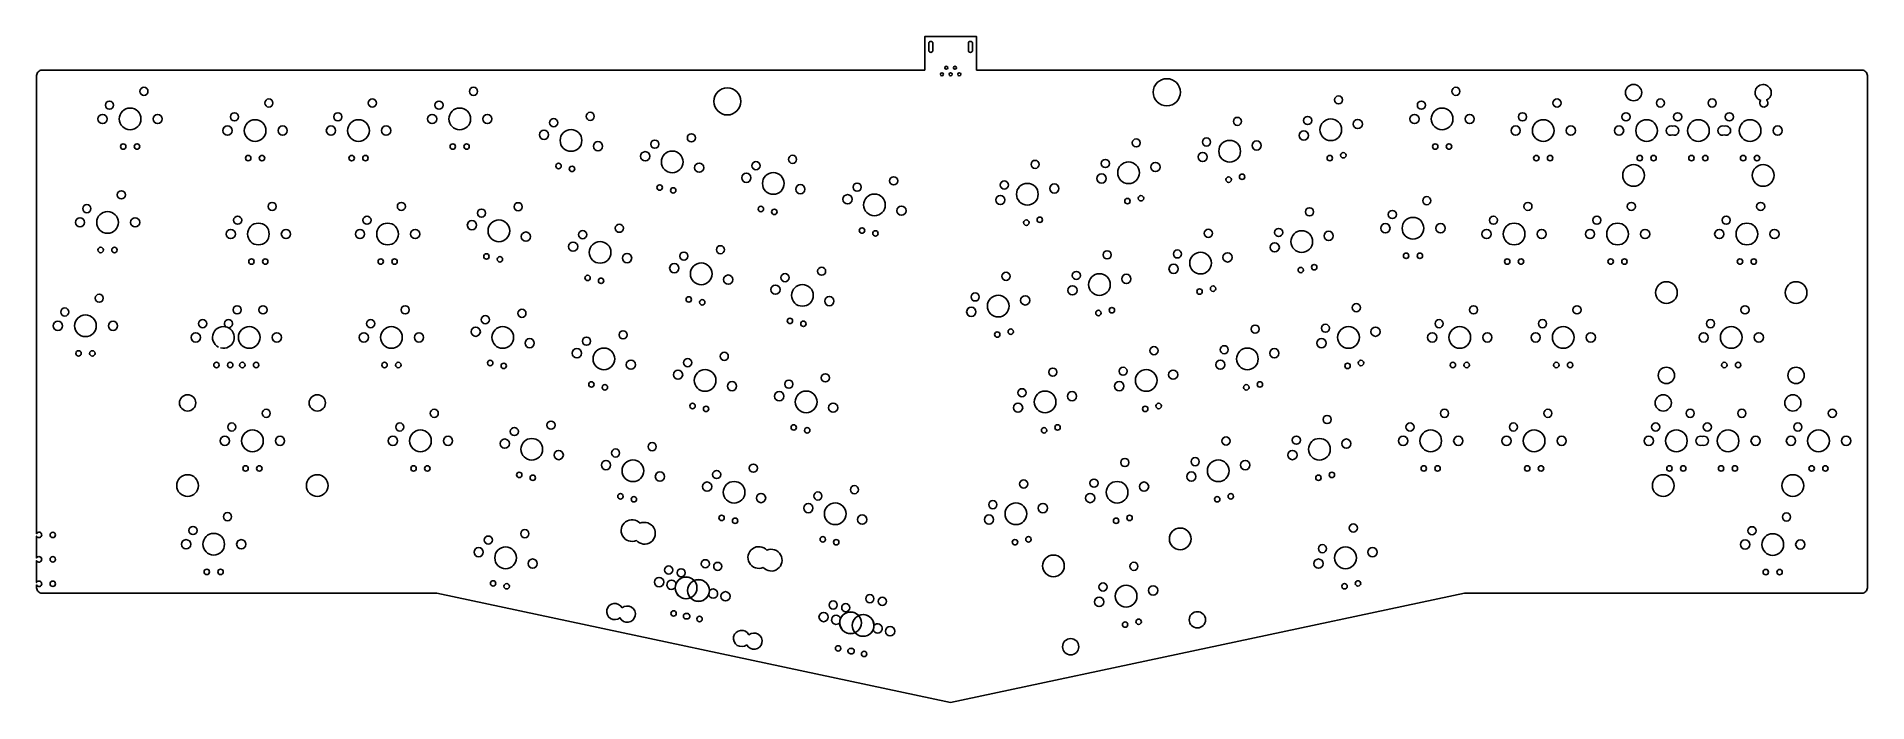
# Model space of a CAD drawing. Extents: x 23 to 360, y 17 to 139.
import ezdxf

# ---------------------------------------------------------------- set-up
doc = ezdxf.new("R2010")
doc.units = 0
doc.layers.get('0').update_dxf_attribs({"color": 3, "linetype": 'CONTINUOUS'})

msp = doc.modelspace()

# ---------------------------------------------------------------- linework, layer by layer
at = {"color": 2, "linetype": 'CONTINUOUS'}
for points in [[(358.82, 36.83, 0.414214), (359.82, 37.83), (359.82, 132.17, 0.414214), (358.82, 133.17), (195.73, 133.17), (195.73, 139.34), (186.18, 139.34), (186.18, 133.17), (23.58, 133.17, 0.414214), (22.58, 132.17), (22.58, 47.77, -4.358899), (22.58, 47.33), (22.58, 43.27, -4.358899), (22.58, 42.83), (22.58, 38.77, -4.358899), (22.58, 38.33), (22.58, 37.83, 0.414214), (23.58, 36.83), (96.28, 36.83), (190.95, 16.7), (285.63, 36.83)], [(186.92, 136.81, 1), (187.68, 136.81), (187.68, 138.09, 1), (186.92, 138.09)], [(194.22, 136.81, 1), (194.98, 136.81), (194.98, 138.09, 1), (194.22, 138.09)], [(340.18, 127.59, 2.328507), (341.26, 127.66, 5.328254)], [(323.93, 121.24, 1.480705), (323.93, 122.82, 1.480705)], [(333.45, 122.82, 1.480705), (333.45, 121.24, 1.480705)], [(329.39, 64.09, 1.480705), (329.39, 65.67, 1.480705)], [(133.74, 49.69, 1.956988), (133.06, 46.52, 1.956988)], [(156.42, 41.56, 1.956988), (157.1, 44.73, 1.956988)], [(146.51, 37.26, 0.550014), (143.71, 39.14, 0.552396), (140.37, 38.56, 4.480124), (140.22, 37.85, 0.550014), (143.03, 35.97, 0.552396), (146.36, 36.55, 4.480124)], [(130.43, 34.11, 2.853247), (130.04, 32.28, 2.853247)], [(142.4, 33.07, 1.220216), (142.22, 32.1, 1.220216)], [(174.01, 32.69, 0.547978), (170.68, 32.15, 4.058146), (170.52, 31.38, 0.547978), (173.34, 29.54, 0.547978), (176.67, 30.07, 4.058146), (176.83, 30.85, 0.547978)], [(153.39, 27.32, 2.853247), (153.79, 29.15, 2.853247)], [(172.52, 25.66, 1.191329), (172.72, 26.63, 1.191329)]]:
    msp.add_lwpolyline(points, format="xyb", close=True, dxfattribs=at)
for centre, radius in [((189.35, 132.4), 0.275), ((190.15, 133.6), 0.275), ((190.95, 132.4), 0.275), ((191.75, 133.6), 0.275), ((192.55, 132.4), 0.275), ((230.77, 129.09), 2.5), ((42.35, 129.25), 0.75), ((103.06, 129.25), 0.75), ((149.82, 127.41), 2.5), ((262.41, 127.68), 0.75), ((284.02, 129.25), 0.75), ((316.75, 129.02), 1.5), ((34.73, 124.17), 0.85), ((36, 126.71), 0.75), ((39.81, 124.17), 2), ((44.89, 124.17), 0.85), ((59.02, 124.57), 0.75), ((65.37, 127.11), 0.75), ((78.07, 124.57), 0.75), ((84.42, 127.11), 0.75), ((95.44, 124.17), 0.85), ((96.71, 126.71), 0.75), ((100.52, 124.17), 2), ((105.6, 124.17), 0.85), ((124.56, 124.65), 0.75), ((276.4, 124.17), 0.85), ((277.67, 126.71), 0.75), ((281.48, 124.17), 2), ((286.56, 124.17), 0.85), ((296.3, 124.57), 0.75), ((302.65, 127.11), 0.75), ((315.35, 124.57), 0.75), ((321.7, 127.11), 0.75), ((324.88, 124.57), 0.75), ((331.23, 127.11), 0.75), ((334.4, 124.57), 0.75), ((57.75, 122.03), 0.85), ((62.83, 122.03), 2), ((67.91, 122.03), 0.85), ((76.8, 122.03), 0.85), ((81.88, 122.03), 2), ((86.96, 122.03), 0.85), ((116.05, 121.26), 0.85), ((117.82, 123.48), 0.75), ((121.02, 120.21), 2), ((143.2, 120.69), 0.75), ((243.78, 123.72), 0.75), ((256.01, 121.13), 0.85), ((256.73, 123.88), 0.75), ((260.98, 122.19), 2), ((265.95, 123.24), 0.85), ((295.03, 122.03), 0.85), ((300.11, 122.03), 2), ((305.19, 122.03), 0.85), ((314.08, 122.03), 0.85), ((319.16, 122.03), 2), ((328.69, 122.03), 2), ((338.21, 122.03), 2), ((343.29, 122.03), 0.85), ((38.54, 119.09), 0.5), ((41.08, 119.09), 0.5), ((99.25, 119.09), 0.5), ((101.79, 119.09), 0.5), ((125.99, 119.15), 0.85), ((134.69, 117.3), 0.85), ((136.46, 119.52), 0.75), ((139.66, 116.25), 2), ((225.14, 119.76), 0.75), ((238.09, 119.92), 0.75), ((242.35, 118.23), 2), ((247.32, 119.28), 0.85), ((280.21, 119.09), 0.5), ((282.75, 119.09), 0.5), ((61.56, 116.95), 0.5), ((64.1, 116.95), 0.5), ((80.61, 116.95), 0.5), ((83.15, 116.95), 0.5), ((118.72, 115.5), 0.5), ((121.21, 114.97), 0.5), ((144.63, 115.19), 0.85), ((155.09, 115.56), 0.75), ((161.83, 116.73), 0.75), ((206.51, 115.8), 0.75), ((219.46, 115.96), 0.75), ((223.72, 114.27), 2), ((228.68, 115.32), 0.85), ((237.38, 117.17), 0.85), ((260.8, 116.95), 0.5), ((263.28, 117.48), 0.5), ((298.84, 116.95), 0.5), ((301.38, 116.95), 0.5), ((316.75, 113.78), 2), ((317.89, 116.95), 0.5), ((320.43, 116.95), 0.5), ((327.42, 116.95), 0.5), ((329.96, 116.95), 0.5), ((336.94, 116.95), 0.5), ((340.62, 113.78), 2), ((339.48, 116.95), 0.5), ((137.36, 111.54), 0.5), ((139.84, 111.01), 0.5), ((153.32, 113.34), 0.85), ((158.29, 112.29), 2), ((163.26, 111.23), 0.85), ((173.73, 111.6), 0.75), ((180.46, 112.77), 0.75), ((200.83, 112), 0.75), ((205.08, 110.31), 2), ((210.05, 111.36), 0.85), ((218.75, 113.21), 0.85), ((242.16, 112.99), 0.5), ((244.65, 113.52), 0.5), ((31.84, 107.66), 0.75), ((38.19, 110.2), 0.75), ((65.97, 108.06), 0.75), ((89.78, 108.06), 0.75), ((111.28, 108), 0.75), ((155.99, 107.58), 0.5), ((171.96, 109.38), 0.85), ((176.92, 108.33), 2), ((181.89, 107.27), 0.85), ((200.11, 109.25), 0.85), ((223.53, 109.03), 0.5), ((226.01, 109.56), 0.5), ((278.66, 109.12), 0.75), ((297.29, 108.06), 0.75), ((316.34, 108.06), 0.75), ((340.16, 108.06), 0.75), ((30.57, 105.12), 0.85), ((35.65, 105.12), 2), ((40.73, 105.12), 0.85), ((59.62, 105.52), 0.75), ((63.43, 102.98), 2), ((83.43, 105.52), 0.75), ((87.24, 102.98), 2), ((102.77, 104.61), 0.85), ((104.54, 106.83), 0.75), ((107.74, 103.56), 2), ((129.92, 104.04), 0.75), ((158.48, 107.05), 0.5), ((204.9, 105.07), 0.5), ((207.38, 105.6), 0.5), ((257.05, 107.07), 0.75), ((271.04, 104.04), 0.85), ((272.31, 106.58), 0.75), ((276.12, 104.04), 2), ((281.2, 104.04), 0.85), ((290.94, 105.52), 0.75), ((294.75, 102.98), 2), ((309.99, 105.52), 0.75), ((313.8, 102.98), 2), ((333.81, 105.52), 0.75), ((337.62, 102.98), 2), ((58.35, 102.98), 0.85), ((68.51, 102.98), 0.85), ((82.16, 102.98), 0.85), ((92.32, 102.98), 0.85), ((112.71, 102.5), 0.85), ((121.41, 100.65), 0.85), ((123.18, 102.87), 0.75), ((126.38, 99.6), 2), ((174.63, 103.62), 0.5), ((177.11, 103.09), 0.5), ((238.42, 103.11), 0.75), ((250.65, 100.52), 0.85), ((251.37, 103.27), 0.75), ((255.62, 101.58), 2), ((260.59, 102.63), 0.85), ((289.67, 102.98), 0.85), ((299.83, 102.98), 0.85), ((308.72, 102.98), 0.85), ((318.88, 102.98), 0.85), ((332.54, 102.98), 0.85), ((342.7, 102.98), 0.85), ((34.38, 100.04), 0.5), ((36.92, 100.04), 0.5), ((62.16, 97.9), 0.5), ((64.7, 97.9), 0.5), ((85.97, 97.9), 0.5), ((88.51, 97.9), 0.5), ((105.44, 98.85), 0.5), ((107.93, 98.32), 0.5), ((131.35, 98.54), 0.85), ((141.81, 98.91), 0.75), ((148.55, 100.08), 0.75), ((219.78, 99.15), 0.75), ((232.73, 99.31), 0.75), ((236.99, 97.62), 2), ((241.96, 98.67), 0.85), ((274.85, 98.96), 0.5), ((277.39, 98.96), 0.5), ((293.48, 97.9), 0.5), ((296.02, 97.9), 0.5), ((312.53, 97.9), 0.5), ((315.07, 97.9), 0.5), ((336.35, 97.9), 0.5), ((338.89, 97.9), 0.5), ((124.08, 94.89), 0.5), ((126.56, 94.36), 0.5), ((140.04, 96.69), 0.85), ((145.01, 95.64), 2), ((149.98, 94.58), 0.85), ((160.45, 94.95), 0.75), ((167.18, 96.12), 0.75), ((201.15, 95.19), 0.75), ((214.1, 95.35), 0.75), ((218.36, 93.66), 2), ((223.32, 94.71), 0.85), ((232.02, 96.56), 0.85), ((255.44, 96.34), 0.5), ((257.92, 96.87), 0.5), ((34.12, 91.15), 0.75), ((142.71, 90.93), 0.5), ((158.68, 92.73), 0.85), ((163.64, 91.68), 2), ((168.61, 90.62), 0.85), ((195.47, 91.39), 0.75), ((199.72, 89.7), 2), ((204.69, 90.75), 0.85), ((213.39, 92.6), 0.85), ((236.8, 92.38), 0.5), ((239.29, 92.91), 0.5), ((322.8, 92.18), 2), ((346.68, 92.18), 2), ((27.77, 88.61), 0.75), ((31.58, 86.07), 2), ((59.52, 89.01), 0.75), ((64.29, 89.01), 0.75), ((90.48, 89.01), 0.75), ((105.24, 87.2), 0.75), ((111.98, 88.37), 0.75), ((145.2, 90.4), 0.5), ((194.75, 88.64), 0.85), ((218.17, 88.42), 0.5), ((220.65, 88.95), 0.5), ((265.67, 89.42), 0.75), ((287.28, 89.01), 0.75), ((306.33, 89.01), 0.75), ((337.28, 89.01), 0.75), ((26.5, 86.07), 0.85), ((36.66, 86.07), 0.85), ((51.9, 83.93), 0.85), ((53.17, 86.47), 0.75), ((61.75, 83.93), 2), ((66.83, 83.93), 0.85), ((82.86, 83.93), 0.85), ((84.13, 86.47), 0.75), ((87.94, 83.93), 2), ((93.02, 83.93), 0.85), ((103.47, 84.98), 0.85), ((108.44, 83.93), 2), ((130.62, 84.41), 0.75), ((161.35, 86.97), 0.5), ((163.83, 86.44), 0.5), ((199.54, 84.46), 0.5), ((202.02, 84.99), 0.5), ((247.04, 85.46), 0.75), ((259.99, 85.62), 0.75), ((264.24, 83.93), 2), ((269.21, 84.98), 0.85), ((279.66, 83.93), 0.85), ((280.93, 86.47), 0.75), ((284.74, 83.93), 2), ((289.82, 83.93), 0.85), ((298.71, 83.93), 0.85), ((299.98, 86.47), 0.75), ((303.79, 83.93), 2), ((308.87, 83.93), 0.85), ((329.66, 83.93), 0.85), ((330.93, 86.47), 0.75), ((334.74, 83.93), 2), ((339.82, 83.93), 0.85), ((30.31, 80.99), 0.5), ((32.85, 80.99), 0.5), ((113.41, 82.87), 0.85), ((122.11, 81.02), 0.85), ((123.88, 83.24), 0.75), ((127.08, 79.97), 2), ((149.25, 80.45), 0.75), ((228.4, 81.5), 0.75), ((241.35, 81.66), 0.75), ((245.61, 79.97), 2), ((250.58, 81.02), 0.85), ((259.27, 82.87), 0.85), ((55.71, 78.85), 0.5), ((58.25, 78.85), 0.5), ((60.48, 78.85), 0.5), ((63.02, 78.85), 0.5), ((86.67, 78.85), 0.5), ((89.21, 78.85), 0.5), ((106.14, 79.22), 0.5), ((108.63, 78.69), 0.5), ((132.05, 78.91), 0.85), ((140.74, 77.06), 0.85), ((142.51, 79.28), 0.75), ((145.71, 76.01), 2), ((209.77, 77.54), 0.75), ((222.72, 77.7), 0.75), ((226.98, 76.01), 2), ((231.94, 77.06), 0.85), ((240.64, 78.91), 0.85), ((264.06, 78.69), 0.5), ((266.54, 79.22), 0.5), ((283.47, 78.85), 0.5), ((286.01, 78.85), 0.5), ((302.52, 78.85), 0.5), ((305.06, 78.85), 0.5), ((322.8, 76.94), 1.5), ((333.47, 78.85), 0.5), ((336.01, 78.85), 0.5), ((346.68, 76.94), 1.5), ((124.78, 75.26), 0.5), ((127.26, 74.73), 0.5), ((150.68, 74.95), 0.85), ((161.15, 75.32), 0.75), ((167.88, 76.49), 0.75), ((204.09, 73.74), 0.75), ((222.01, 74.95), 0.85), ((245.42, 74.73), 0.5), ((247.91, 75.26), 0.5), ((50.4, 71.87), 1.5), ((74.28, 71.87), 1.5), ((143.41, 71.3), 0.5), ((145.9, 70.77), 0.5), ((159.38, 73.1), 0.85), ((164.34, 72.05), 2), ((169.31, 70.99), 0.85), ((203.37, 70.99), 0.85), ((208.34, 72.05), 2), ((213.31, 73.1), 0.85), ((226.79, 70.77), 0.5), ((229.27, 71.3), 0.5), ((322.21, 71.87), 1.5), ((346.09, 71.87), 1.5), ((58.53, 67.42), 0.75), ((64.88, 69.96), 0.75), ((89.48, 67.42), 0.75), ((95.83, 69.96), 0.75), ((117.33, 67.76), 0.75), ((162.05, 67.34), 0.5), ((210.64, 67.34), 0.5), ((260.31, 68.81), 0.75), ((275.57, 67.42), 0.75), ((281.92, 69.96), 0.75), ((294.62, 67.42), 0.75), ((300.97, 69.96), 0.75), ((320.82, 67.42), 0.75), ((327.17, 69.96), 0.75), ((330.34, 67.42), 0.75), ((336.69, 69.96), 0.75), ((347.01, 67.42), 0.75), ((353.36, 69.96), 0.75), ((57.26, 64.88), 0.85), ((62.34, 64.88), 2), ((67.42, 64.88), 0.85), ((88.21, 64.88), 0.85), ((93.29, 64.88), 2), ((98.37, 64.88), 0.85), ((108.82, 64.37), 0.85), ((110.59, 66.59), 0.75), ((113.79, 63.32), 2), ((135.97, 63.8), 0.75), ((164.53, 66.81), 0.5), ((208.16, 66.81), 0.5), ((241.68, 64.85), 0.75), ((254.63, 65.01), 0.75), ((258.88, 63.32), 2), ((263.85, 64.37), 0.85), ((274.3, 64.88), 0.85), ((279.38, 64.88), 2), ((284.46, 64.88), 0.85), ((293.35, 64.88), 0.85), ((298.43, 64.88), 2), ((303.51, 64.88), 0.85), ((319.55, 64.88), 0.85), ((324.63, 64.88), 2), ((334.15, 64.88), 2), ((339.23, 64.88), 0.85), ((345.74, 64.88), 0.85), ((350.82, 64.88), 2), ((355.9, 64.88), 0.85), ((118.76, 62.26), 0.85), ((127.46, 60.41), 0.85), ((129.23, 62.63), 0.75), ((132.43, 59.36), 2), ((223.04, 60.89), 0.75), ((235.99, 61.05), 0.75), ((240.25, 59.36), 2), ((245.22, 60.41), 0.85), ((253.91, 62.26), 0.85), ((50.4, 56.63), 2), ((61.07, 59.8), 0.5), ((63.61, 59.8), 0.5), ((74.28, 56.63), 2), ((92.02, 59.8), 0.5), ((94.56, 59.8), 0.5), ((111.49, 58.61), 0.5), ((113.98, 58.08), 0.5), ((137.4, 58.3), 0.85), ((147.86, 58.67), 0.75), ((151.06, 55.4), 2), ((154.6, 59.84), 0.75), ((204.41, 56.93), 0.75), ((217.36, 57.09), 0.75), ((221.62, 55.4), 2), ((235.28, 58.3), 0.85), ((258.7, 58.08), 0.5), ((261.18, 58.61), 0.5), ((278.11, 59.8), 0.5), ((280.65, 59.8), 0.5), ((297.16, 59.8), 0.5), ((299.7, 59.8), 0.5), ((322.21, 56.63), 2), ((323.36, 59.8), 0.5), ((325.9, 59.8), 0.5), ((332.88, 59.8), 0.5), ((335.42, 59.8), 0.5), ((346.09, 56.63), 2), ((349.55, 59.8), 0.5), ((352.09, 59.8), 0.5), ((130.13, 54.65), 0.5), ((132.61, 54.12), 0.5), ((146.09, 56.45), 0.85), ((156.03, 54.34), 0.85), ((166.5, 54.71), 0.75), ((173.23, 55.88), 0.75), ((216.65, 54.34), 0.85), ((226.58, 56.45), 0.85), ((240.06, 54.12), 0.5), ((242.55, 54.65), 0.5), ((57.74, 50.91), 0.75), ((148.76, 50.69), 0.5), ((151.25, 50.16), 0.5), ((164.73, 52.49), 0.85), ((169.69, 51.44), 2), ((174.66, 50.38), 0.85), ((198.01, 50.38), 0.85), ((198.73, 53.13), 0.75), ((202.98, 51.44), 2), ((207.95, 52.49), 0.85), ((221.43, 50.16), 0.5), ((223.91, 50.69), 0.5), ((344.92, 50.86), 0.75), ((25.57, 47.55), 0.5), ((51.39, 48.37), 0.75), ((55.2, 45.83), 2), ((105.78, 46.6), 0.75), ((112.52, 47.77), 0.75), ((167.4, 46.73), 0.5), ((205.28, 46.73), 0.5), ((233.24, 46.82), 2), ((265.12, 48.82), 0.75), ((338.57, 48.32), 0.75), ((342.38, 45.78), 2), ((50.12, 45.83), 0.85), ((60.28, 45.83), 0.85), ((104.01, 44.38), 0.85), ((108.98, 43.33), 2), ((169.88, 46.2), 0.5), ((202.8, 46.2), 0.5), ((209.89, 41.85), 2), ((259.44, 45.02), 0.75), ((263.69, 43.33), 2), ((268.66, 44.38), 0.85), ((337.3, 45.78), 0.85), ((347.46, 45.78), 0.85), ((25.57, 43.05), 0.5), ((53.93, 40.75), 0.5), ((56.47, 40.75), 0.5), ((113.95, 42.27), 0.85), ((139.02, 41.08), 0.75), ((141.31, 40.58), 0.75), ((145.76, 42.24), 0.75), ((148.05, 41.75), 0.75), ((224.71, 41.76), 0.75), ((258.72, 42.27), 0.85), ((341.11, 40.7), 0.5), ((343.65, 40.7), 0.5), ((25.57, 38.55), 0.5), ((106.68, 38.62), 0.5), ((109.17, 38.09), 0.5), ((137.25, 38.86), 0.85), ((142.22, 37.8), 2), ((144.51, 37.31), 2), ((149.48, 36.25), 0.85), ((219.03, 37.96), 0.75), ((223.28, 36.27), 2), ((228.25, 37.32), 0.85), ((263.51, 38.09), 0.5), ((265.99, 38.62), 0.5), ((169.32, 34.64), 0.75), ((171.63, 34.14), 0.75), ((176.06, 35.8), 0.75), ((178.37, 35.31), 0.75), ((218.31, 35.21), 0.85), ((139.92, 33.09), 0.5), ((144.7, 32.07), 0.5), ((167.55, 32.42), 0.85), ((172.52, 31.36), 2), ((174.83, 30.87), 2), ((179.8, 29.81), 0.85), ((223.1, 31.03), 0.5), ((225.58, 31.56), 0.5), ((236.41, 31.91), 1.5), ((170.22, 26.65), 0.5), ((213.06, 26.95), 1.5), ((175.02, 25.63), 0.5)]:
    msp.add_circle(centre, radius, dxfattribs=at)
for centre, radius, start, end in [((56.98, 83.93), 2, 255.1988, 243.6963), ((57.94, 86.47), 0.75, 264.9468, 233.9482)]:
    msp.add_arc(centre, radius, start, end, dxfattribs=at)

doc.saveas('drawing.dxf')
